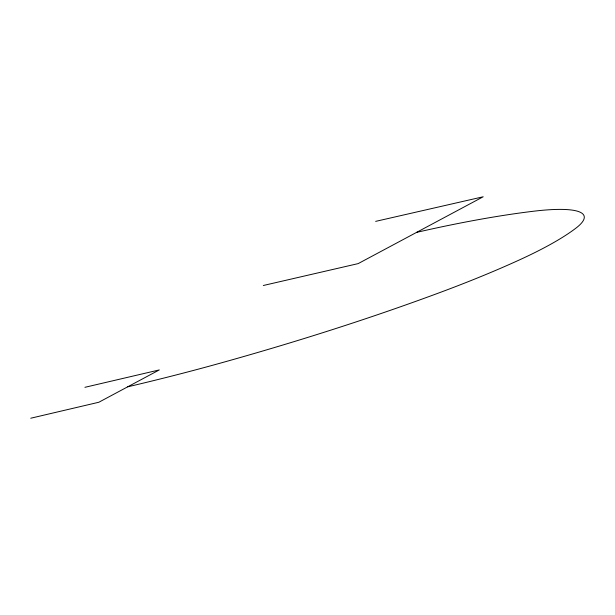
<?xml version="1.0" encoding="UTF-8"?>
<svg xmlns="http://www.w3.org/2000/svg" width="615" height="615" viewBox="0 0 615 615"><rect width="100%" height="100%" fill="white"/><g stroke="black" fill="none" stroke-linecap="round" stroke-linejoin="round"><path stroke-width="0.92" d="M84.916 387.312L159.293 369.93L98.831 402.256L30.75 418.223M263.312 285.498L358.168 263.612L483.19 196.777L375.657 221.369M416.586 232.385A256.616 42.735 -14.6 0 1 532.874 211.314A132.617 23.555 -15.3 0 1 575.855 228.196A286.928 53.943 -14.2 0 1 519.245 259.999A504.231 105.88 -12.8 0 1 438.387 293.101A1097.829 299.044 -9.2 0 1 221.2 362.896A487.487 96.586 -12 0 1 127.682 386.827"/></g></svg>
